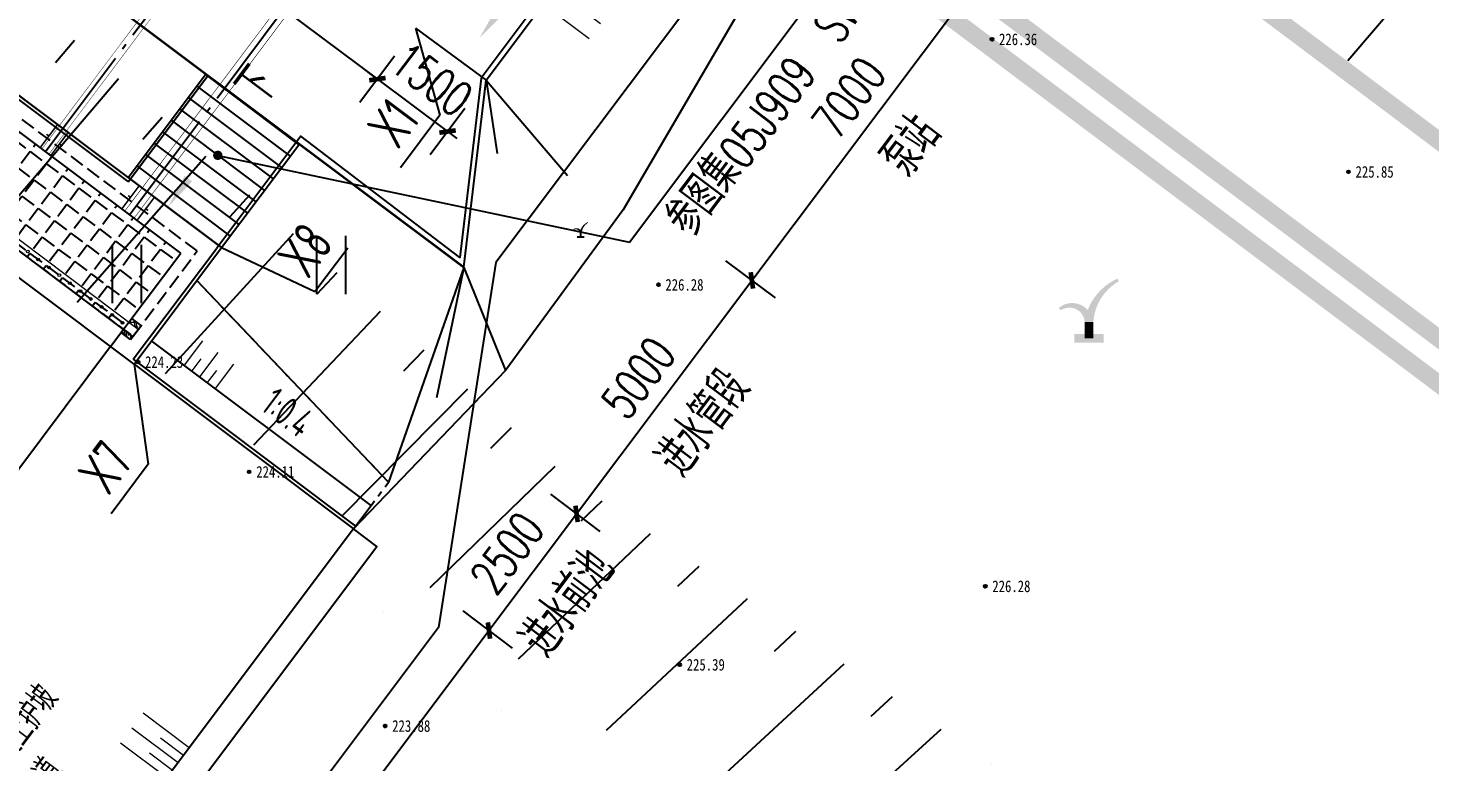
# Model space of a CAD drawing. Header units: millimetres. Extents: x -725 to 2274960, y -506 to 2980382.
# Drawn here: x 560461.42 to 560485.43, y 2885556.08 to 2885568.65 of the extents above; entities that cross this region are included whole.
import ezdxf
from ezdxf.enums import TextEntityAlignment as Align

# ---------------------------------------------------------------- set-up
doc = ezdxf.new("R2010")
doc.units = ezdxf.units.MM
doc.header["$LTSCALE"] = 1000
for name, pattern in [('DASH', [0.35, 0.25, -0.1]), ('DASHED', [0.75, 0.5, -0.25]), ('DOTE', [2.4200000000000004, 2, -0.2, 0.02, -0.2]), ('X4', [1.6, 0, -1.6])]:
    doc.linetypes.add(name, pattern=pattern)
for name, color, linetype in [('1', 1, 'Continuous'), ('assist', 8, 'Continuous'), ('DIM_LEAD', 3, 'Continuous'), ('DMTZ', 8, 'Continuous'), ('DOTE', 1, 'DOTE'), ('DXPM', 4, 'Continuous'), ('E_OTHER', 7, 'Continuous'), ('GCD', 8, 'Continuous'), ('PUB_DIM', 3, 'Continuous'), ('STAIR', 2, 'Continuous'), ('SXSS', 5, 'Continuous'), ('TWT_DIM', 3, 'Continuous'), ('YHG_文字', 7, 'Continuous'), ('YHG_粗线', 6, 'Continuous'), ('YHJ_剖面_梁板', 4, 'Continuous'), ('ZBTZ', 8, 'Continuous'), ('线框', 2, 'Continuous'), ('细线', 4, 'Continuous'), ('轮廓线', 2, 'Continuous'), ('附属构件', 6, 'Continuous')]:
    doc.layers.add(name, color=color, linetype=linetype)
doc.layers.add('文字', color=4, linetype='Continuous', lineweight=0)
doc.layers.add('管', color=1, linetype='Continuous', lineweight=30)
doc.styles.add('_TCH_DIM', font='SIMPLEX', dxfattribs={"bigfont": 'GBCBIG'})
doc.styles.add('_TCH_DIM_T3', font='SIMPLEX', dxfattribs={"width": 0.7058823529411765, "bigfont": 'GBCBIG'})
doc.styles.add('TSSD_Rein', font='tssdeng.shx', dxfattribs={"width": 0.7, "bigfont": 'hztxt.shx'})
doc.styles.add('等线体', font='simhei.ttf')
doc.dimstyles.new('_TWT_ARCH_M_M&&0', dxfattribs={"dimtxt": 0.5950000000000001, "dimasz": 0.2, "dimexe": 0.5, "dimexo": 0.6000000000000001, "dimgap": 0.2525000000000001, "dimtad": 1, "dimdec": 0, "dimlfac": 1000, "dimzin": 0, "dimdsep": 46, "dimtxsty": '_TCH_DIM_T3', "dimblk": 'ARCHTICK', "dimcen": 0.09, "dimclrt": 7, "dimazin": 2, "dimtfac": 1, "dimtdec": 0, "dimtix": 1, "dimtmove": 2, "dimatfit": 3, "dimfxl": 75, "dimtolj": 1, "dimtzin": 0, "dimarcsym": 0})

# ---------------------------------------------------------------- blocks, each defined once
blk = doc.blocks.new('gc123')
at = {"flags": 128}
for points in [[(1.000000000000001, 2, 0.1, 0.3, 0.2530019108387138), (0, 0.5553584641348709, 0.1500000000000001, 0.15, 0)], [(0, 0.5553584641348709, 0.3, 0.1, 0.5881943822799992), (-0.9999999999999998, 0.9999999999999996, 0.05, 0.1, 0)]]:
    blk.add_lwpolyline(points, format="xyseb", dxfattribs=at)
at = {"linetype": 'Continuous', "const_width": 0.3, "flags": 128}
blk.add_lwpolyline([(0, 0.5553584641348709), (0, 0)], dxfattribs=at)
at = {"linetype": 'Continuous', "const_width": 0.3}
blk.add_lwpolyline([(-0.5, 0), (0.5, 0)], dxfattribs=at)
blk = doc.blocks.new('gc121')
for p, q in [((-0.5, 0), (-0.5, 2)), ((0.5, 0), (0.5, 2))]:
    blk.add_line(p, q)
blk = doc.blocks.new('gc200')
h = blk.add_hatch(color=256)
edge = h.paths.add_edge_path()
edge.add_arc((0, -5.551115123125783e-17), 0.2500000000000001, 0, 360)
blk.add_circle((0, -5.551115123125783e-17), 0.2500000000000001)
blk = doc.blocks.new('4a56ds456da')
h = blk.add_hatch()
h.set_pattern_fill('ANGLE', color=8, scale=100, angle=-90.00000000000001)
h.set_pattern_definition([(270, (583746.5791123593, 261059.3030994703), (349.25, -6.415618419033196e-14), [254, -95.25]), (360, (583746.5791123593, 261059.3030994703), (8.554157892044261e-14, 349.25), [254, -95.25])])
h.paths.add_polyline_path([(503746.6322744671, 4923.260259033732), (503746.6322744671, 3292.994996997613), (496146.6322744666, 3292.994996997613), (496146.6322744666, 4923.260259033732)])
at = {"layer": '细线', "linetype": 'Continuous', "lineweight": 0, "ltscale": 0.5}
h = blk.add_hatch(dxfattribs=at)
h.set_pattern_fill('AR-CONC', color=8, angle=-90.00000000000001)
h.set_pattern_definition([(320, (556016.9627859662, 8400.353240785274), (-15.93908553890312, -182.184668996004), [19.05, -209.55]), (265, (556016.9627859662, 8400.353240785274), (191.0568452390351, 35.24342142496931), [15.24, -167.64058417]), (10.45144469999994, (556015.6345323133, 8385.171233797531), (175.1177519121951, -146.9412470903533), [16.19000879999999, -178.0902446]), (316.1842, (556067.762785818, 8400.353240785274), (-42.0423279327272, -271.0790408921299), [28.57499999999931, -314.3249999999922]), (6.635557609999685, (556064.2592857997, 8377.763340778269), (247.4261245977215, -237.4041340515031), [24.28502314, -267.13560816]), (261.18415117, (556067.762785818, 8400.353240785274), (247.4261245855326, -237.4041340649771), [22.85996707, -251.45973192]), (291, (556055.0627859714, 8374.9532408012), (-102.2651981870877, -151.6143912691325), [19.05, -209.55]), (236, (556055.0627859714, 8374.9532408012), (184.1879661223193, -61.80202834764711), [15.24, -167.64]), (341.4514449999999, (556046.5406856905, 8362.318708216857), (81.9227688859052, -213.4164192787162), [16.1900088, -178.0899376]), (307.5, (556016.9627859662, 8400.353240785274), (84.55503887315312, -3.088603250591833), [0, -165.608, 0, -170.18, 0, -168.275]), (277.5, (556016.9627859662, 8400.353240785274), (100.1805748181195, -66.81966251030576), [0, -97.02799999999999, 0, -161.798, 0, -64.13499999999999]), (237.5, (556016.9627859662, 8456.99524076664), (-5.728743992673469, -135.5905951668714), [0, -63.50000000000001, 0, -198.1200000000001, 0, -262.89]), (227.5, (556016.9627859662, 8482.395240808923), (25.426491033333, -148.129181386018), [0, -82.55000000000001, 0, -131.572, 0, -186.69])])
h.paths.add_polyline_path([(503946.6322741877, 3523.260259010449), (503946.6322741877, 3442.994997020896), (503746.6322744671, 3442.994997020896), (503746.6322744671, 3523.260259010449)])
h.paths.add_polyline_path([(503946.6322741877, 3292.994996997613), (503946.6322741877, 3223.26025902209), (503746.6322744671, 3223.26025902209), (503746.6322744671, 3292.994996997613)])
h = blk.add_hatch(dxfattribs=at)
h.set_pattern_fill('ANSI32', color=8, scale=10, angle=-90.00000000000001)
h.set_pattern_definition([(315, (556016.9627859662, 8400.353240785274), (67.35192090801867, 67.35192090801864), []), (315, (556016.9627859662, 8355.451940796424), (67.35192090801867, 67.35192090801864), [])])
h.paths.add_polyline_path([(503946.6322741877, 3292.994996997613), (503946.6322741877, 3223.26025902209), (503746.6322744671, 3223.26025902209), (503746.6322744671, 3292.994996997613)])
h.paths.add_polyline_path([(503946.6322741877, 3523.260259010449), (503946.6322741877, 3442.994997020896), (503746.6322744671, 3442.994997020896), (503746.6322744671, 3523.260259010449)])
at = {"layer": '1'}
blk.add_line((503946.6322741877, 3223.26025902209), (503946.6322741877, 3523.260259010449), dxfattribs=at)
at = {"layer": 'DOTE', "color": 8}
for p, q in [((500846.6322633145, 4923.260259033732), (500846.6322227927, 16561.73679203875)), ((502646.6322744671, 4923.260259034198), (502646.6322744671, 15909.61369545813))]:
    blk.add_line(p, q, dxfattribs=at)
at = {"layer": 'DXPM', "color": 4, "linetype": 'DASHED', "ltscale": 0.03, "flags": 128}
blk.add_lwpolyline([(508946.6322746268, 3423.260258968074), (508946.632274624, 3923.260258968074), (504246.6322744671, 4715.024964820213)], dxfattribs=at)
at = {"layer": 'YHG_粗线'}
for points in [[(502286.6322744669, 5363.260259033694), (495706.6322744664, 5363.260259033499), (495706.6322744664, 2983.260258859575)], [(504186.6322744669, 2983.260259034663), (504186.6322744669, 5363.260259033732)], [(504186.6322744673, 2983.260258859575), (508946.6322742615, 2983.260258785767)]]:
    blk.add_lwpolyline(points, dxfattribs=at)
at = {"layer": '文字', "color": 3}
for p, q in [((504944.6782649053, 3946.959720265671), (504944.6782649086, 3423.260258908469)), ((505276.3843814401, 3946.959720268465), (505276.3843814433, 3423.260258911263)), ((505608.0904979515, 3946.959720271725), (505608.0904979548, 3423.260258914523)), ((505107.2791170385, 3685.109989590097), (505107.2791170385, 3423.260258909866)), ((505438.9852335733, 3685.109989592891), (505438.9852335733, 3423.26025891266))]:
    blk.add_line(p, q, dxfattribs=at)
at = {"layer": '文字', "lineweight": 0, "ltscale": 1000}
blk.add_line((503946.6322741877, 3442.994997020896), (495946.6322742804, 3442.994997020896), dxfattribs=at)
at = {"layer": '文字'}
for p, q in [((507957.8788562152, -1761.064055262994), (508946.6322746534, -1761.064055253215)), ((507957.878856218, -2081.706055210832), (508946.6322746561, -2081.706055201053)), ((508452.2555654371, -1921.385055232256), (508946.6322746561, -1921.385055227134)), ((508452.2555654399, -2242.027055238303), (508946.6322746589, -2242.02705523318)), ((507957.8788562236, -2402.348055216878), (508946.6322746617, -2402.3480552071))]:
    blk.add_line(p, q, dxfattribs=at)
at = {"layer": '文字', "lineweight": 0}
for centre in [(501632.9154053061, 3373.260259045373), (501858.5398199326, 3373.260259045373), (502084.1642345591, 3373.260259045373), (502309.7886491856, 3373.260259045373), (502535.4130638121, 3373.260259045373), (502761.0374784386, 3373.260259045373), (502986.6618930651, 3373.260259045373), (503212.2863076917, 3373.260259045373), (503437.9107223182, 3373.260259045373), (503663.5351369447, 3373.260259045373)]:
    blk.add_circle(centre, 23.05563611950493, dxfattribs=at)
at = {"layer": '管', "color": 8}
for points, const_width in [([(500771.6321885503, 4923.260259033732), (500771.6321885503, 12718.64417990026)], 7.5), ([(500921.6319207126, 4923.260259033732), (500921.6322072996, 12718.64417990026)], 7.5), ([(502545.8706493914, 4923.260259034198), (502548.6317011729, 12551.87087117098)], 9.999999974999993), ([(502746.6322909124, 4923.260259034198), (502746.6320944243, 12551.87087117051)], 9.999999974999993)]:
    blk.add_lwpolyline(points, dxfattribs=dict(at, const_width=const_width))
at = {"layer": '线框', "lineweight": -3}
blk.add_line((503946.6322741877, 3292.994996997613), (495946.6322742804, 3292.994996997613), dxfattribs=at)
at = {"layer": '轮廓线'}
for p, q in [((504246.6322744671, 5423.260259033732), (495646.6322744666, 5423.260259033732)), ((504246.6322744671, 2923.260259033732), (504246.6322744671, 5423.260259033732)), ((503746.6322744671, 4923.260259033732), (496146.6322744666, 4923.260259033732)), ((503746.6322744671, 2923.260259033732), (503746.6322744671, 4923.260259033732)), ((503746.6322744671, 2923.260259033732), (503746.6322745043, -11076.73974120096))]:
    blk.add_line(p, q, dxfattribs=at)
at = {"layer": '轮廓线', "flags": 128}
blk.add_lwpolyline([(504246.6322744671, 2923.260259033732), (504246.6322744671, 5423.260259033732)], dxfattribs=at)
at = {"layer": '轮廓线', "linetype": 'DASH'}
blk.add_lwpolyline([(503946.6322741877, 3292.994996997613), (503946.6322741877, 5123.260259045373), (495946.6322742804, 5123.260259045373), (495946.6322742804, 3292.994996997613)], close=True, dxfattribs=at)
at = {"layer": '轮廓线'}
for points in [[(503946.6322741877, 3523.260259010449), (503746.6322744671, 3523.260259010449)], [(504246.6322744671, 2923.260258908935), (508946.6322746268, 2923.260258968074), (508946.6322746212, 3423.260258968074), (504246.6322744671, 3423.260258880995)], [(503946.6322741877, 3223.26025902209), (503746.6322744671, 3223.26025902209)], [(490946.6322746734, 2923.260258799039), (490446.6322746734, 2923.260258792698), (490446.6322746733, -11076.73974120362), (490446.6322746733, -14356.73974120096), (509446.6322746268, -14356.73974120096), (509446.6322746268, -11076.73974120096), (509446.6322746268, 2923.260258968074), (508946.6322746268, 2923.260258962486)], [(504246.6322744671, 2923.260259033732), (495646.6322744666, 2923.260259033732)], [(508946.6322746268, 2923.260258968074), (508946.6322746268, -11076.73974120096)]]:
    blk.add_lwpolyline(points, dxfattribs=at)
at = {"layer": '附属构件', "const_width": 27.50000000000001}
for points in [[(500734.4752205648, 5423.543397605039), (500734.475187162, 4923.260259033732)], [(500961.353335009, 5423.543397605039), (500961.3533684123, 4923.260259033732)], [(502483.193217245, 5423.543397605039), (502483.1931838417, 4923.260259033732)], [(502810.0713316892, 5423.543397605039), (502810.0713650925, 4923.260259033732)], [(500734.4752038634, 5173.401828319385), (500684.4752038634, 5173.401828319385)], [(500961.3533517109, 5173.401828319385), (501011.3533517109, 5173.401828319385)], [(502483.1932005436, 5173.401828319385), (502433.1932005436, 5173.401828319385)], [(502810.0713483906, 5173.401828319385), (502860.0713483906, 5173.401828319385)]]:
    blk.add_lwpolyline(points, dxfattribs=at)
at = {"color": 3, "style": 'TSSD_Rein', "width": 0.7}
blk.add_text('1:0.4', height=500, dxfattribs=at).set_placement((507276.4766827746, 3844.839147027924), align=Align.MIDDLE_RIGHT)
for s, p in [('C20素混凝土护坡', (506680.6445049997, -5211.015144494409)), ('引水渠道', (507500.1586526278, -4764.153425120796))]:
    blk.add_text(s, height=500, rotation=90, dxfattribs=at).set_placement(p)
blk = doc.blocks.new('GFSDAFSAFSDAGDS')
at = {"layer": '文字'}
for p, q in [((2454555.989846847, 2893652.929158367), (2455544.743264819, 2893652.929158357)), ((2455050.366556066, 2893492.608158388), (2455544.743264819, 2893492.608158384)), ((2454555.989846844, 2893332.287158419), (2455544.743264816, 2893332.28715841)), ((2454555.989846841, 2893011.645158413), (2455544.743264813, 2893011.645158404)), ((2455050.366556063, 2893171.966158382), (2455544.743264816, 2893171.966158377))]:
    blk.add_line(p, q, dxfattribs=at)
blk = doc.blocks.new('ASFASEFDAGDAGDSAGSDGDSGFFF')
at = {"layer": 'STAIR'}
for p, q in [((2051794.370590899, 2617740.471881537), (2051794.370590899, 2619940.431881537)), ((2051794.370590899, 2619940.431881537), (2053794.370590899, 2619940.431881537)), ((2053794.370590899, 2617740.471881537), (2053794.370590899, 2619940.431881537)), ((2051794.370590899, 2619695.991881537), (2053794.370590899, 2619695.991881537)), ((2051794.370590899, 2619451.551881537), (2053794.370590899, 2619451.551881537)), ((2051794.370590899, 2619207.111881537), (2053794.370590899, 2619207.111881537)), ((2051794.370590899, 2618962.671881537), (2053794.370590899, 2618962.671881537)), ((2051794.370590899, 2618718.231881537), (2053794.370590899, 2618718.231881537)), ((2051794.370590899, 2618473.791881537), (2053794.370590899, 2618473.791881537)), ((2051794.370590899, 2618229.351881537), (2053794.370590899, 2618229.351881537)), ((2051794.370590899, 2617984.911881537), (2053794.370590899, 2617984.911881537)), ((2051794.370590899, 2617740.471881537), (2053794.370590899, 2617740.471881537))]:
    blk.add_line(p, q, dxfattribs=at)
blk = doc.blocks.new('_ArchTick')
at = {"color": 0, "linetype": 'ByBlock', "const_width": 0.4}
blk.add_lwpolyline([(-0.5, -0.5), (0.5, 0.5)], dxfattribs=at)
blk = doc.blocks.new('*D291')
at = {"layer": 'Defpoints', "color": 0, "linetype": 'Continuous', "transparency": 16777216}
for p in [(560455.5580014111, 2885577.985586082), (560468.0548988942, 2885568.648223517), (560467.4008666982, 2885567.772882836)]:
    blk.add_point(p, dxfattribs=at)
at = {"layer": 'TWT_DIM', "color": 0, "linetype": 'Continuous', "lineweight": -2, "transparency": 16777216}
for p, q in [((560455.1988711862, 2885577.504934981), (560454.6046940282, 2885576.709702817)), ((560454.9039692155, 2885577.110245402), (560467.4008666982, 2885567.772882836)), ((560467.6957686692, 2885568.167572415), (560467.1015915109, 2885567.372340252))]:
    blk.add_line(p, q, dxfattribs=at)
at = {"layer": 'TWT_DIM', "color": 0, "linetype": 'Continuous', "lineweight": -2, "transparency": 16777216, "xscale": 0.2, "yscale": 0.2, "zscale": 0.2}
for p, rotation in [((560454.9039692155, 2885577.110245402), 143.2338537102137), ((560467.4008666982, 2885567.772882836), 323.2338537102137)]:
    blk.add_blockref('_ArchTick', p, dxfattribs=dict(at, rotation=rotation))
at = {"layer": 'TWT_DIM', "color": 7, "linetype": 'Continuous', "transparency": 16777216, "insert": (560461.4816206632, 2885572.882160963), "char_height": 0.5950000000000001, "attachment_point": 5, "rotation": 323.2338537102137, "style": '_TCH_DIM_T3'}
blk.add_mtext('\\A1;15600', dxfattribs=at)
blk = doc.blocks.new('*D292')
at = {"layer": 'Defpoints', "color": 0, "linetype": 'Continuous', "transparency": 16777216}
for p in [(560468.0548988943, 2885568.648223517), (560469.2565122395, 2885567.750408721), (560468.6024800438, 2885566.875068041)]:
    blk.add_point(p, dxfattribs=at)
at = {"layer": 'TWT_DIM', "color": 0, "linetype": 'Continuous', "lineweight": -2, "transparency": 16777216}
for p, q in [((560467.6957686694, 2885568.167572415), (560467.1015915113, 2885567.372340253)), ((560467.4008666986, 2885567.772882837), (560467.2406496648, 2885567.892592912)), ((560467.4008666986, 2885567.772882837), (560468.6024800438, 2885566.875068041)), ((560468.8973820145, 2885567.269757619), (560468.3032048565, 2885566.474525456)), ((560468.6024800438, 2885566.875068041), (560468.7626970776, 2885566.755357966))]:
    blk.add_line(p, q, dxfattribs=at)
at = {"layer": 'TWT_DIM', "color": 0, "linetype": 'Continuous', "lineweight": -2, "transparency": 16777216, "xscale": 0.2, "yscale": 0.2, "zscale": 0.2}
for p, rotation in [((560467.4008666986, 2885567.772882837), 323.2338537064138), ((560468.6024800438, 2885566.875068041), 143.2338537064138)]:
    blk.add_blockref('_ArchTick', p, dxfattribs=dict(at, rotation=rotation))
at = {"layer": 'TWT_DIM', "color": 7, "linetype": 'Continuous', "transparency": 16777216, "insert": (560468.3308760773, 2885567.764572282), "char_height": 0.5950000000000001, "attachment_point": 5, "rotation": 323.23385370641375, "style": '_TCH_DIM_T3'}
blk.add_mtext('\\A1;1500', dxfattribs=at)
blk = doc.blocks.new('*D295')
at = {"layer": 'Defpoints', "color": 0, "linetype": 'Continuous', "transparency": 16777216}
for p in [(560477.0878434485, 2885570.620463048), (560478.0164777469, 2885569.923374288), (560472.8854786005, 2885565.02223746)]:
    blk.add_point(p, dxfattribs=at)
at = {"layer": 'TWT_DIM', "color": 0, "linetype": 'Continuous', "lineweight": -2, "transparency": 16777216}
for p, q in [((560477.567691356, 2885570.260260347), (560478.4163510029, 2885569.623205371)), ((560473.8141128989, 2885564.3251487), (560478.0164777469, 2885569.923374288)), ((560473.365326508, 2885564.662034759), (560474.2139861549, 2885564.024979783))]:
    blk.add_line(p, q, dxfattribs=at)
at = {"layer": 'TWT_DIM', "color": 0, "linetype": 'Continuous', "lineweight": -2, "transparency": 16777216, "xscale": 0.2, "yscale": 0.2, "zscale": 0.2}
for p, rotation in [((560478.0164777469, 2885569.923374288), 53.10590286058003), ((560473.8141128989, 2885564.3251487), 233.10590286058)]:
    blk.add_blockref('_ArchTick', p, dxfattribs=dict(at, rotation=rotation))
at = {"layer": 'TWT_DIM', "color": 7, "linetype": 'Continuous', "transparency": 16777216, "insert": (560475.4754347414, 2885567.454447304), "char_height": 0.5950000000000001, "attachment_point": 5, "rotation": 53.10590286058003, "style": '_TCH_DIM_T3'}
blk.add_mtext('\\A1;7000', dxfattribs=at)
blk = doc.blocks.new('*D296')
at = {"layer": 'Defpoints', "color": 0, "linetype": 'Continuous', "transparency": 16777216}
for p in [(560472.8854786003, 2885565.022237459), (560473.8141128988, 2885564.325148699), (560469.8837894247, 2885561.023504899)]:
    blk.add_point(p, dxfattribs=at)
at = {"layer": 'TWT_DIM', "color": 0, "linetype": 'Continuous', "lineweight": -2, "transparency": 16777216}
for p, q in [((560473.3653265077, 2885564.662034758), (560474.2139861549, 2885564.024979782)), ((560470.8124237229, 2885560.326416139), (560473.8141128988, 2885564.325148699)), ((560470.363637332, 2885560.663302198), (560471.212296979, 2885560.026247222))]:
    blk.add_line(p, q, dxfattribs=at)
at = {"layer": 'TWT_DIM', "color": 0, "linetype": 'Continuous', "lineweight": -2, "transparency": 16777216, "xscale": 0.2, "yscale": 0.2, "zscale": 0.2}
for p, rotation in [((560473.8141128988, 2885564.325148699), 53.10590285873861), ((560470.8124237229, 2885560.326416139), 233.1059028587386)]:
    blk.add_blockref('_ArchTick', p, dxfattribs=dict(at, rotation=rotation))
at = {"layer": 'TWT_DIM', "color": 7, "linetype": 'Continuous', "transparency": 16777216, "insert": (560471.873407729, 2885562.655968229), "char_height": 0.5950000000000001, "attachment_point": 5, "rotation": 53.10590285873862, "style": '_TCH_DIM_T3'}
blk.add_mtext('\\A1;5000', dxfattribs=at)
blk = doc.blocks.new('*D297')
at = {"layer": 'Defpoints', "color": 0, "linetype": 'Continuous', "transparency": 16777216}
for p in [(560469.8837894244, 2885561.023504899), (560470.8124237227, 2885560.326416139), (560468.3829448369, 2885559.024138619)]:
    blk.add_point(p, dxfattribs=at)
at = {"layer": 'TWT_DIM', "color": 0, "linetype": 'Continuous', "lineweight": -2, "transparency": 16777216}
for p, q in [((560470.3636373319, 2885560.663302198), (560471.2122969788, 2885560.026247222)), ((560469.3115791351, 2885558.327049859), (560470.8124237227, 2885560.326416139)), ((560468.8627927443, 2885558.663935918), (560469.7114523912, 2885558.026880941))]:
    blk.add_line(p, q, dxfattribs=at)
at = {"layer": 'TWT_DIM', "color": 0, "linetype": 'Continuous', "lineweight": -2, "transparency": 16777216, "xscale": 0.2, "yscale": 0.2, "zscale": 0.2}
for p, rotation in [((560470.8124237227, 2885560.326416139), 53.10590286086956), ((560469.3115791351, 2885558.327049859), 233.1059028608696)]:
    blk.add_blockref('_ArchTick', p, dxfattribs=dict(at, rotation=rotation))
at = {"layer": 'TWT_DIM', "color": 7, "linetype": 'Continuous', "transparency": 16777216, "insert": (560469.6221408475, 2885559.656918809), "char_height": 0.5950000000000001, "attachment_point": 5, "rotation": 53.105902860869556, "style": '_TCH_DIM_T3'}
blk.add_mtext('\\A1;2500', dxfattribs=at)
blk = doc.blocks.new('*D298')
at = {"layer": 'Defpoints', "color": 0, "linetype": 'Continuous', "transparency": 16777216}
for p in [(560468.3829448363, 2885559.024138618), (560469.3115791347, 2885558.327049858), (560458.0091038796, 2885545.204514671)]:
    blk.add_point(p, dxfattribs=at)
at = {"layer": 'TWT_DIM', "color": 0, "linetype": 'Continuous', "lineweight": -2, "transparency": 16777216}
for p, q in [((560468.8627927437, 2885558.663935917), (560469.7114523906, 2885558.026880941)), ((560458.9377381777, 2885544.507425912), (560469.3115791347, 2885558.327049858)), ((560458.4889517869, 2885544.84431197), (560459.3376114337, 2885544.207256994))]:
    blk.add_line(p, q, dxfattribs=at)
at = {"layer": 'TWT_DIM', "color": 0, "linetype": 'Continuous', "lineweight": -2, "transparency": 16777216, "xscale": 0.2, "yscale": 0.2, "zscale": 0.2}
for p, rotation in [((560469.3115791347, 2885558.327049858), 53.10590286014926), ((560458.9377381777, 2885544.507425912), 233.1059028601492)]:
    blk.add_blockref('_ArchTick', p, dxfattribs=dict(at, rotation=rotation))
at = {"layer": 'TWT_DIM', "color": 7, "linetype": 'Continuous', "transparency": 16777216, "insert": (560463.6847980747, 2885551.747423695), "char_height": 0.5950000000000001, "attachment_point": 5, "rotation": 53.10590286014926, "style": '_TCH_DIM_T3'}
blk.add_mtext('\\A1;17280', dxfattribs=at)

msp = doc.modelspace()

# ---------------------------------------------------------------- linework, layer by layer
at = {"layer": 'assist', "linetype": 'Continuous', "const_width": 2.222954305530317e-06, "flags": 128}
msp.add_lwpolyline([(560422.7289825499, 2885618.794690931), (560436.8253829579, 2885609.688903022), (560458.8226587814, 2885595.593967706), (560477.6079699749, 2885581.734499153), (560486.646282783, 2885574.988724426), (560501.4833338875, 2885561.957431563), (560509.74705881, 2885554.660303078), (560504.4053291474, 2885549.307962657), (560498.2929968776, 2885554.055847028), (560480.9079157787, 2885571.145654735), (560459.691193182, 2885584.818150819), (560437.6658216405, 2885597.839616796), (560419.2278200029, 2885613.327442012)], close=True, dxfattribs=at)
msp.add_lwpolyline([(560422.7289825499, 2885618.794690931), (560436.8253829579, 2885609.688903022), (560458.8226587814, 2885595.593967706), (560477.6079699749, 2885581.734499153), (560486.646282783, 2885574.988724426), (560501.4833338875, 2885561.957431563), (560509.74705881, 2885554.660303078), (560504.4053291474, 2885549.307962657), (560498.2929968776, 2885554.055847028), (560480.9079157787, 2885571.145654735), (560459.691193182, 2885584.818150819), (560437.6658216405, 2885597.839616796), (560419.2278200029, 2885613.327442012)], close=True, dxfattribs=at)
at = {"layer": 'assist', "color": 8, "linetype": 'Continuous', "const_width": 2.220024563486677e-06, "flags": 128}
msp.add_lwpolyline([(560415.1387772381, 2885600.511006464), (560424.8659964141, 2885594.631086418), (560440.3629211073, 2885584.486665817), (560451.8438791514, 2885575.99525015), (560462.3093233772, 2885568.362430293), (560470.66247552, 2885560.938783812), (560480.5005981924, 2885554.301946796), (560491.9870436164, 2885545.10862478), (560499.8501616132, 2885539.157012735), (560495.8505284851, 2885536.544965185), (560481.544755765, 2885548.340237949), (560460.2216779371, 2885565.594607872), (560442.9715732308, 2885578.609338572), (560427.3951752486, 2885588.166531918), (560413.7528581237, 2885596.138351575)], close=True, dxfattribs=at)
msp.add_lwpolyline([(560415.1387772381, 2885600.511006464), (560424.8659964141, 2885594.631086418), (560440.3629211073, 2885584.486665817), (560451.8438791514, 2885575.99525015), (560462.3093233772, 2885568.362430293), (560470.66247552, 2885560.938783812), (560480.5005981924, 2885554.301946796), (560491.9870436164, 2885545.10862478), (560499.8501616132, 2885539.157012735), (560495.8505284851, 2885536.544965185), (560481.544755765, 2885548.340237949), (560460.2216779371, 2885565.594607872), (560442.9715732308, 2885578.609338572), (560427.3951752486, 2885588.166531918), (560413.7528581237, 2885596.138351575)], close=True, dxfattribs=at)
at = {"layer": 'DIM_LEAD'}
for p, q in [((560468.054898894, 2885568.648223516), (560468.4726990473, 2885567.158078711)), ((560468.4726990473, 2885567.158078711), (560467.7950206916, 2885566.255167719)), ((560464.7333111133, 2885564.88962609), (560466.3302612789, 2885564.134520716)), ((560466.3302612789, 2885564.134520716), (560466.8926972483, 2885564.883887454)), ((560463.2324665256, 2885562.89025981), (560463.4769351656, 2885561.174680152)), ((560463.4769351656, 2885561.174680152), (560462.8388641096, 2885560.324540311))]:
    msp.add_line(p, q, dxfattribs=at)
at = {"layer": 'DMTZ', "linetype": 'Continuous'}
for p, q in [((560488.5020707853, 2885573.358796971, 222.9543055303176), (560484.0213378754, 2885568.085111926, 222.9543055303176)), ((560488.5020707853, 2885573.358796971, 222.9543055303176), (560484.0213378754, 2885568.085111926, 222.9543055303176)), ((560462.2112391661, 2885568.433966589, 220.024563486677), (560461.8902638529, 2885568.0505936, 220.024563486677)), ((560462.2112391661, 2885568.433966589, 220.024563486677), (560461.8902638529, 2885568.0505936, 220.024563486677)), ((560462.966051002, 2885567.778780715, 220.024563486677), (560460.7456861297, 2885565.170586946, 220.024563486677)), ((560462.966051002, 2885567.778780715, 220.024563486677), (560460.7456861297, 2885565.170586946, 220.024563486677)), ((560463.7135215309, 2885567.114485744, 220.024563486677), (560463.3862241921, 2885566.736495728, 220.024563486677)), ((560463.7135215309, 2885567.114485744, 220.024563486677), (560463.3862241921, 2885566.736495728, 220.024563486677)), ((560464.4609920597, 2885566.450190773, 220.024563486677), (560462.2564292527, 2885563.948112362, 220.024563486677)), ((560464.4609920597, 2885566.450190773, 220.024563486677), (560462.2564292527, 2885563.948112362, 220.024563486677)), ((560465.2084625885, 2885565.785895802, 220.024563486677), (560464.8746068417, 2885565.413685726, 220.024563486677)), ((560465.2084625885, 2885565.785895802, 220.024563486677), (560464.8746068417, 2885565.413685726, 220.024563486677)), ((560465.9559331173, 2885565.121600831, 220.024563486677), (560463.7671723755, 2885562.725637778, 220.024563486677)), ((560465.9559331173, 2885565.121600831, 220.024563486677), (560463.7671723755, 2885562.725637778, 220.024563486677)), ((560466.7034036461, 2885564.45730586, 220.024563486677), (560466.362733376, 2885564.091322572, 220.024563486677)), ((560466.7034036461, 2885564.45730586, 220.024563486677), (560466.362733376, 2885564.091322572, 220.024563486677)), ((560467.450874175, 2885563.793010889, 220.024563486677), (560465.2779154985, 2885561.503163194, 220.024563486677)), ((560467.450874175, 2885563.793010889, 220.024563486677), (560465.2779154985, 2885561.503163194, 220.024563486677)), ((560468.1983447038, 2885563.128715918, 220.024563486677), (560467.8505989786, 2885562.769448732, 220.024563486677)), ((560468.1983447038, 2885563.128715918, 220.024563486677), (560467.8505989786, 2885562.769448732, 220.024563486677)), ((560468.9458152326, 2885562.464420947, 220.024563486677), (560466.7886586215, 2885560.280688609, 220.024563486677)), ((560468.9458152326, 2885562.464420947, 220.024563486677), (560466.7886586215, 2885560.280688609, 220.024563486677)), ((560469.6932857616, 2885561.800125976, 220.024563486677), (560469.338200798, 2885561.448110822, 220.024563486677)), ((560469.6932857616, 2885561.800125976, 220.024563486677), (560469.338200798, 2885561.448110822, 220.024563486677)), ((560470.4407562905, 2885561.135831005, 220.024563486677), (560468.2994017445, 2885559.058214025, 220.024563486677)), ((560470.4407562905, 2885561.135831005, 220.024563486677), (560468.2994017445, 2885559.058214025, 220.024563486677)), ((560471.2455731379, 2885560.545423821, 220.024563486677), (560470.8844909973, 2885560.199563028, 220.024563486677)), ((560471.2455731379, 2885560.545423821, 220.024563486677), (560470.8844909973, 2885560.199563028, 220.024563486677)), ((560472.0745740084, 2885559.986176508, 220.024563486677), (560469.8101448675, 2885557.835739441, 220.024563486677)), ((560472.0745740084, 2885559.986176508, 220.024563486677), (560469.8101448675, 2885557.835739441, 220.024563486677)), ((560472.903574879, 2885559.426929195, 220.024563486677), (560472.5396226388, 2885559.084089923, 220.024563486677)), ((560472.903574879, 2885559.426929195, 220.024563486677), (560472.5396226388, 2885559.084089923, 220.024563486677)), ((560473.7325757497, 2885558.867681883, 220.024563486677), (560471.3208879905, 2885556.613264856, 220.024563486677)), ((560473.7325757497, 2885558.867681883, 220.024563486677), (560471.3208879905, 2885556.613264856, 220.024563486677)), ((560474.5615766202, 2885558.308434571, 220.024563486677), (560474.1950778733, 2885557.968318901, 220.024563486677)), ((560474.5615766202, 2885558.308434571, 220.024563486677), (560474.1950778733, 2885557.968318901, 220.024563486677)), ((560475.3905774909, 2885557.749187258, 220.024563486677), (560472.8316311135, 2885555.390790272, 220.024563486677)), ((560475.3905774909, 2885557.749187258, 220.024563486677), (560472.8316311135, 2885555.390790272, 220.024563486677)), ((560476.2195783616, 2885557.189939946, 220.024563486677), (560475.8508054633, 2885556.852291387, 220.024563486677)), ((560476.2195783616, 2885557.189939946, 220.024563486677), (560475.8508054633, 2885556.852291387, 220.024563486677)), ((560477.0485792323, 2885556.630692633, 220.024563486677), (560474.3423742363, 2885554.168315688, 220.024563486677)), ((560477.0485792323, 2885556.630692633, 220.024563486677), (560474.3423742363, 2885554.168315688, 220.024563486677))]:
    msp.add_line(p, q, dxfattribs=at)
at = {"layer": 'DMTZ', "linetype": 'X4', "const_width": 2.222954305530317e-06, "elevation": 222.9543055303176}
msp.add_lwpolyline([(560419.2278200029, 2885613.327442012), (560437.6658216405, 2885597.839616796), (560459.691193182, 2885584.818150819), (560480.9079157787, 2885571.145654735), (560498.2929968776, 2885554.055847028), (560504.4053291474, 2885549.307962657)], dxfattribs=at)
at = {"layer": 'DMTZ', "linetype": 'Continuous', "const_width": 2.220024563486677e-06, "elevation": 220.024563486677}
msp.add_lwpolyline([(560415.1387772381, 2885600.511006464), (560424.8659964141, 2885594.631086418), (560440.3629211073, 2885584.486665817), (560451.8438791514, 2885575.99525015), (560462.3093233772, 2885568.362430293), (560470.66247552, 2885560.938783812), (560480.5005981924, 2885554.301946796), (560491.9870436164, 2885545.10862478), (560499.8501616132, 2885539.157012735)], dxfattribs=at)
msp.add_lwpolyline([(560415.1387772381, 2885600.511006464), (560424.8659964141, 2885594.631086418), (560440.3629211073, 2885584.486665817), (560451.8438791514, 2885575.99525015), (560462.3093233772, 2885568.362430293), (560470.66247552, 2885560.938783812), (560480.5005981924, 2885554.301946796), (560491.9870436164, 2885545.10862478), (560499.8501616132, 2885539.157012735)], dxfattribs=at)
at = {"layer": 'DMTZ', "color": 8, "linetype": 'X4', "const_width": 2.220024563486677e-06, "elevation": 220.024563486677}
msp.add_lwpolyline([(560413.7528581237, 2885596.138351575), (560427.3951752486, 2885588.166531918), (560442.9715732308, 2885578.609338572), (560460.2216779371, 2885565.594607872), (560481.544755765, 2885548.340237949), (560495.8505284851, 2885536.544965185)], dxfattribs=at)
msp.add_lwpolyline([(560413.7528581237, 2885596.138351575), (560427.3951752486, 2885588.166531918), (560442.9715732308, 2885578.609338572), (560460.2216779371, 2885565.594607872), (560481.544755765, 2885548.340237949), (560495.8505284851, 2885536.544965185)], dxfattribs=at)
at = {"layer": 'PUB_DIM'}
for p, q in [((560471.7188119056, 2885564.980146867), (560478.0647541082, 2885573.43522134)), ((560464.6672974637, 2885566.467414111), (560471.7188119056, 2885564.980146867))]:
    msp.add_line(p, q, dxfattribs=at)
for points in [[(560471.5326877134, 2885571.619376011, 0, 0, 0), (560469.1464308107, 2885568.47176084, 0, 0.16, 0), (560469.5089094685, 2885568.949891808, 0, 0, 0)], [(560465.0539456749, 2885567.31530654, 0, 0, 0), (560463.8136026248, 2885565.5800146, 0, 0.16, 0), (560464.1625036234, 2885566.068141728, 0, 0, 0)]]:
    msp.add_lwpolyline(points, format="xyseb", dxfattribs=at)
at = {"layer": 'PUB_DIM', "const_width": 0.08000000000000002}
msp.add_lwpolyline([(560464.6372008866, 2885566.441066511, 1), (560464.6973940404, 2885566.493761712, 1)], format="xyb", close=True, dxfattribs=at)
at = {"layer": 'SXSS', "linetype": 'Continuous', "elevation": 217.1503977944269, "flags": 128}
msp.add_lwpolyline([(560494.5110025161, 2885535.512937764, 2.217721100574288e-06, 2.217721100574288e-06, 0), (560490.5618933376, 2885539.539077368, 2.217698497439394e-06, 2.217698497439394e-06, 0), (560485.9526639439, 2885544.054352988, 2.217774304150894e-06, 2.217774304150894e-06, 0), (560481.2803017905, 2885547.960768098, 2.217726374823187e-06, 2.217726374823187e-06, 0), (560475.4425917326, 2885552.484342336, 2.217717929398875e-06, 2.217717929398875e-06, 0), (560471.4489410806, 2885555.428977586, 2.217767967773934e-06, 2.217767967773934e-06, 0), (560468.4516636091, 2885557.803164505, 2.217746605332293e-06, 2.217746605332293e-06, 0), (560462.0921883362, 2885563.591148136, 2.217810825311587e-06, 2.217810825311587e-06, 0), (560458.5752394598, 2885566.309158555, 2.217746187910731e-06, 2.217746187910731e-06, 0), (560454.8816918381, 2885568.908631837, 2.217792320923982e-06, 2.217792320923982e-06, 0), (560452.0971668679, 2885571.40662596, 2.217915207218694e-06, 2.217915207218694e-06, 0), (560448.5579425253, 2885573.581856082, 2.217780623196674e-06, 2.217780623196674e-06, 0), (560443.7354785679, 2885576.98231448, 2.218004913820783e-06, 2.218004913820783e-06, 0), (560440.8195470097, 2885579.652870622, 2.217728441987993e-06, 2.217728441987993e-06, 0), (560437.9470941292, 2885581.030048001, 2.217742282286694e-06, 2.217742282286694e-06, 0), (560434.5788648122, 2885582.898400891, 2.217961846490918e-06, 2.217961846490918e-06, 0), (560429.0172111103, 2885586.270062283, 2.217989421687271e-06, 2.217989421687271e-06, 0)], format="xyseb", dxfattribs=at)
msp.add_lwpolyline([(560494.5110025161, 2885535.512937764, 2.217721100574288e-06, 2.217721100574288e-06, 0), (560490.5618933376, 2885539.539077368, 2.217698497439394e-06, 2.217698497439394e-06, 0), (560485.9526639439, 2885544.054352988, 2.217774304150894e-06, 2.217774304150894e-06, 0), (560481.2803017905, 2885547.960768098, 2.217726374823187e-06, 2.217726374823187e-06, 0), (560475.4425917326, 2885552.484342336, 2.217717929398875e-06, 2.217717929398875e-06, 0), (560471.4489410806, 2885555.428977586, 2.217767967773934e-06, 2.217767967773934e-06, 0), (560468.4516636091, 2885557.803164505, 2.217746605332293e-06, 2.217746605332293e-06, 0), (560462.0921883362, 2885563.591148136, 2.217810825311587e-06, 2.217810825311587e-06, 0), (560458.5752394598, 2885566.309158555, 2.217746187910731e-06, 2.217746187910731e-06, 0), (560454.8816918381, 2885568.908631837, 2.217792320923982e-06, 2.217792320923982e-06, 0), (560452.0971668679, 2885571.40662596, 2.217915207218694e-06, 2.217915207218694e-06, 0), (560448.5579425253, 2885573.581856082, 2.217780623196674e-06, 2.217780623196674e-06, 0), (560443.7354785679, 2885576.98231448, 2.218004913820783e-06, 2.218004913820783e-06, 0), (560440.8195470097, 2885579.652870622, 2.217728441987993e-06, 2.217728441987993e-06, 0), (560437.9470941292, 2885581.030048001, 2.217742282286694e-06, 2.217742282286694e-06, 0), (560434.5788648122, 2885582.898400891, 2.217961846490918e-06, 2.217961846490918e-06, 0), (560429.0172111103, 2885586.270062283, 2.217989421687271e-06, 2.217989421687271e-06, 0)], format="xyseb", dxfattribs=at)
at = {"layer": 'YHJ_剖面_梁板'}
for points in [[(560463.1739716417, 2885590.130286946), (560458.8215223368, 2885584.332124733), (560452.9435542909, 2885576.490605298), (560468.8791707754, 2885564.54915487), (560469.260909065, 2885567.756293325), (560473.4632739141, 2885573.354518903), (560476.6097130456, 2885580.044611316), (560463.1739716419, 2885590.130286946)], [(560468.0548988943, 2885568.648223516), (560469.2609090649, 2885567.756293325)], [(560469.260909065, 2885567.756293325), (560469.4513291486, 2885566.498327081)], [(560469.260909065, 2885567.756293325), (560470.6586814449, 2885566.120098451)], [(560468.8805070916, 2885564.548153494), (560468.411081541, 2885562.314521281)], [(560468.8805070916, 2885564.548153494), (560469.5940697354, 2885562.78308001)]]:
    msp.add_lwpolyline(points, dxfattribs=at)
at = {"layer": 'YHJ_剖面_梁板', "color": 8, "linetype": 'DASH', "ltscale": 5}
msp.add_lwpolyline([(560451.8664990494, 2885580.477557142), (560457.9996610342, 2885588.649131934), (560476.8389555254, 2885574.50933052), (560469.4268781486, 2885564.63378104), (560468.446524137, 2885558.380456577), (560457.3938431272, 2885543.654315355), (560439.0802186094, 2885557.399576038), (560450.3275546966, 2885572.494241021), (560451.8664990494, 2885580.477557142)], dxfattribs=at)
at = {"layer": 'YHJ_剖面_梁板', "color": 42}
msp.add_lwpolyline([(560476.6097130455, 2885580.044611315), (560475.3179093249, 2885571.893606746), (560471.6089232869, 2885565.532834359), (560469.5940697354, 2885562.78308001), (560466.9912751325, 2885560.068671985)], dxfattribs=at)
at = {"layer": 'YHJ_剖面_梁板', "linetype": 'Continuous'}
for points in [[(560468.8805070916, 2885564.548153494), (560468.8805070916, 2885564.548153494), (560452.9435542909, 2885576.490605298), (560454.6191574901, 2885578.733899148)], [(560468.8805070916, 2885564.548153494), (560467.5916129679, 2885560.868418497), (560464.3081306701, 2885564.323217385), (560464.7333111138, 2885564.889626091), (560457.8554911088, 2885570.052531473), (560457.4303106656, 2885569.486122767), (560453.1961757494, 2885571.67449953), (560452.9435542909, 2885576.490605298), (560468.8805070916, 2885564.548153494)]]:
    msp.add_lwpolyline(points, dxfattribs=at)
at = {"layer": 'YHJ_剖面_梁板', "color": 6}
for points in [[(560473.3725937132, 2885573.391843103), (560469.1777209783, 2885567.790503567)], [(560463.1338012399, 2885566.015290637), (560464.4905407042, 2885567.822685725)], [(560469.1777209783, 2885567.790503567), (560468.8118931551, 2885564.716920153), (560466.0894703149, 2885566.796338404), (560464.6493060526, 2885564.87766157)]]:
    msp.add_lwpolyline(points, dxfattribs=at)
at = {"layer": 'YHJ_剖面_梁板'}
msp.add_circle((589254.9496088699, 2837256.879004596), 143124.9319706928, dxfattribs=at)
at = {"layer": '管', "color": 8, "linetype": 'Continuous', "lineweight": -2, "const_width": 0.3}
for points in [[(560469.6525626878, 2885578.671507444), (560488.007339446, 2885564.895338034)], [(560472.3482418936, 2885573.260158331), (560486.3513552651, 2885562.750144681), (560486.3513552651, 2885562.750144681)], [(560471.9878015, 2885572.7535358), (560485.9895384748, 2885562.244555202)]]:
    msp.add_lwpolyline(points, dxfattribs=at)

# ---------------------------------------------------------------- block references
at = {"layer": 'E_OTHER', "xscale": 0.001, "yscale": 0.001, "zscale": 0.001, "rotation": 323.1059028600247}
msp.add_blockref('4a56ds456da', (560058.2080373692, 2885863.270724217), dxfattribs=at)
at = {"layer": 'GCD', "linetype": 'Continuous'}
ref = msp.add_blockref('gc200', (560477.9270000001, 2885568.456, 226.356), dxfattribs=dict(at, xscale=0.1, yscale=0.1, zscale=0.1))
ref.add_attrib('height', '226.36', dxfattribs={"linetype": 'Continuous', "height": 0.2, "style": '等线体', "width": 0.8}).set_placement((560478.047, 2885568.456, 226.356), align=Align.MIDDLE_LEFT)
ref = msp.add_blockref('gc200', (560484.033, 2885566.185, 225.845), dxfattribs=dict(at, xscale=0.1, yscale=0.1, zscale=0.1))
ref.add_attrib('height', '225.85', dxfattribs={"linetype": 'Continuous', "height": 0.2, "style": '等线体', "width": 0.8}).set_placement((560484.153, 2885566.185, 225.845), align=Align.MIDDLE_LEFT)
ref = msp.add_blockref('gc200', (560472.2130000001, 2885564.25, 226.28), dxfattribs=dict(at, xscale=0.1, yscale=0.1, zscale=0.1))
ref.add_attrib('height', '226.28', dxfattribs={"linetype": 'Continuous', "height": 0.2, "style": '等线体', "width": 0.8}).set_placement((560472.3330000001, 2885564.25, 226.28), align=Align.MIDDLE_LEFT)
ref = msp.add_blockref('gc200', (560463.301, 2885562.927000001, 224.227), dxfattribs=dict(at, xscale=0.1, yscale=0.1, zscale=0.1))
ref.add_attrib('height', '224.23', dxfattribs={"linetype": 'Continuous', "height": 0.2, "style": '等线体', "width": 0.8}).set_placement((560463.421, 2885562.927000001, 224.227), align=Align.MIDDLE_LEFT)
ref = msp.add_blockref('gc200', (560465.206, 2885561.046, 224.114), dxfattribs=dict(at, xscale=0.1, yscale=0.1, zscale=0.1))
ref.add_attrib('height', '224.11', dxfattribs={"linetype": 'Continuous', "height": 0.2, "style": '等线体', "width": 0.8}).set_placement((560465.3260000001, 2885561.046, 224.114), align=Align.MIDDLE_LEFT)
ref = msp.add_blockref('gc200', (560477.8120000002, 2885559.086, 226.279), dxfattribs=dict(at, xscale=0.1, yscale=0.1, zscale=0.1))
ref.add_attrib('height', '226.28', dxfattribs={"linetype": 'Continuous', "height": 0.2, "style": '等线体', "width": 0.8}).set_placement((560477.9320000003, 2885559.086, 226.279), align=Align.MIDDLE_LEFT)
ref = msp.add_blockref('gc200', (560477.8120000002, 2885559.086, 226.279), dxfattribs=dict(at, xscale=0.1, yscale=0.1, zscale=0.1))
ref.add_attrib('height', '226.28', dxfattribs={"linetype": 'Continuous', "height": 0.2, "style": '等线体', "width": 0.8}).set_placement((560477.9320000003, 2885559.086, 226.279), align=Align.MIDDLE_LEFT)
ref = msp.add_blockref('gc200', (560472.578, 2885557.742000001, 225.391), dxfattribs=dict(at, xscale=0.1, yscale=0.1, zscale=0.1))
ref.add_attrib('height', '225.39', dxfattribs={"linetype": 'Continuous', "height": 0.2, "style": '等线体', "width": 0.8}).set_placement((560472.698, 2885557.742000001, 225.391), align=Align.MIDDLE_LEFT)
ref = msp.add_blockref('gc200', (560472.578, 2885557.742000001, 225.391), dxfattribs=dict(at, xscale=0.1, yscale=0.1, zscale=0.1))
ref.add_attrib('height', '225.39', dxfattribs={"linetype": 'Continuous', "height": 0.2, "style": '等线体', "width": 0.8}).set_placement((560472.698, 2885557.742000001, 225.391), align=Align.MIDDLE_LEFT)
ref = msp.add_blockref('gc200', (560467.534, 2885556.693, 223.883), dxfattribs=dict(at, xscale=0.1, yscale=0.1, zscale=0.1))
ref.add_attrib('height', '223.88', dxfattribs={"linetype": 'Continuous', "height": 0.2, "style": '等线体', "width": 0.8}).set_placement((560467.6540000001, 2885556.693, 223.883), align=Align.MIDDLE_LEFT)
ref = msp.add_blockref('gc200', (560467.534, 2885556.693, 223.883), dxfattribs=dict(at, xscale=0.1, yscale=0.1, zscale=0.1))
ref.add_attrib('height', '223.88', dxfattribs={"linetype": 'Continuous', "height": 0.2, "style": '等线体', "width": 0.8}).set_placement((560467.6540000001, 2885556.693, 223.883), align=Align.MIDDLE_LEFT)
at = {"layer": 'YHJ_剖面_梁板', "xscale": 0.001, "yscale": 0.001, "zscale": 0.001}
for name, p, rotation in [('GFSDAFSAFSDAGDS', (564171.2195403882, 2886409.088836848), 143.105902812379), ('ASFASEFDAGDAGDSAGSDGDSGFFF', (557250.6898003409, 2884704.331199452), 323.1059043012841)]:
    msp.add_blockref(name, p, dxfattribs=dict(at, rotation=rotation))
at = {"layer": 'ZBTZ', "linetype": 'Continuous', "xscale": 0.125, "yscale": 0.125, "zscale": 0.25}
msp.add_blockref('gc123', (560470.8831538336, 2885565.068879401, 221.3414746842027), dxfattribs=at)
at = {"layer": 'ZBTZ', "linetype": 'Continuous', "xscale": 0.5, "yscale": 0.5}
for name, p in [('gc121', (560463.1120169854, 2885563.93600466, 221.3898195300335)), ('gc121', (560463.1120169854, 2885563.93600466, 221.3898195300335)), ('gc121', (560466.6126826017, 2885564.091313345, 220.024563486677)), ('gc121', (560466.6126826017, 2885564.091313345, 220.024563486677)), ('gc123', (560479.5874125094, 2885563.333455189, 221.3414746842027)), ('gc123', (560479.5874125094, 2885563.333455189, 221.3414746842027))]:
    msp.add_blockref(name, p, dxfattribs=at)

# ---------------------------------------------------------------- texts
at = {"layer": 'DIM_LEAD', "color": 7, "style": 'TSSD_Rein', "width": 0.7}
for s, p in [('X1', (560467.7531238445, 2885566.549182437)), ('X8', (560466.2140411637, 2885564.329510144)), ('X7', (560462.7969672629, 2885560.618555029))]:
    msp.add_text(s, height=0.7000000000000001, rotation=53.11, dxfattribs=at).set_placement(p)
at = {"layer": 'PUB_DIM', "color": 7, "style": '_TCH_DIM', "width": 0.7058823529411765}
for s, p in [('SW8', (560475.311310179, 2885568.349931759)), ('05J909', (560473.6905524378, 2885566.190500272))]:
    msp.add_text(s, height=0.5950000000000001, rotation=53.11, dxfattribs=at).set_placement(p)
at = {"layer": 'PUB_DIM', "color": 7, "style": '_TCH_DIM'}
for s, p in [('下', (560465.4559873277, 2885567.276052809)), ('参图集', (560472.8054577848, 2885565.011236269))]:
    msp.add_text(s, height=0.675177304964539, rotation=53.11, dxfattribs=at).set_placement(p)
at = {"layer": 'YHG_文字', "style": 'TSSD_Rein', "width": 0.7}
for s, p in [('泵站', (560476.5181792447, 2885566.038801268)), ('进水管段', (560472.6631533758, 2885560.899492198, 220.0655377490605)), ('进水前池', (560470.3397549991, 2885557.806920887, 220.024563486677))]:
    msp.add_text(s, height=0.7000000000000001, rotation=53.11, dxfattribs=at).set_placement(p)

# ---------------------------------------------------------------- dimensions: what is measured, and where the dimension line sits
at = {"layer": 'TWT_DIM', "linetype": 'Continuous'}
for p1, p2, distance, picture, middle in [((560455.5580014113, 2885577.985586083), (560468.0548988942, 2885568.648223517), -1.0926936538718153, '*D291', (560461.4816206632, 2885572.882160963)), ((560472.8854786003, 2885565.02223746), (560477.0878434485, 2885570.620463048), -1.1611607984700354, '*D295', (560475.4754347414, 2885567.454447304)), ((560468.0548988943, 2885568.648223517), (560469.2565122393, 2885567.750408721), -1.092693652916705, '*D292', (560468.3308760773, 2885567.764572282)), ((560469.8837894243, 2885561.023504899), (560472.8854786003, 2885565.02223746), -1.1611607991222461, '*D296', (560471.873407729, 2885562.655968229)), ((560468.3829448366, 2885559.024138619), (560469.8837894243, 2885561.023504899), -1.1611607981904812, '*D297', (560469.6221408475, 2885559.656918809)), ((560458.0091038794, 2885545.204514672), (560468.3829448366, 2885559.024138619), -1.161160798749836, '*D298', (560463.6847980747, 2885551.747423695))]:
    dim = msp.add_aligned_dim(p1=p1, p2=p2, distance=distance, dimstyle='_TWT_ARCH_M_M&&0', dxfattribs=at)
    dim.commit()
    dim.dimension.update_dxf_attribs({"geometry": picture, "text_midpoint": middle})

doc.saveas('drawing.dxf')
